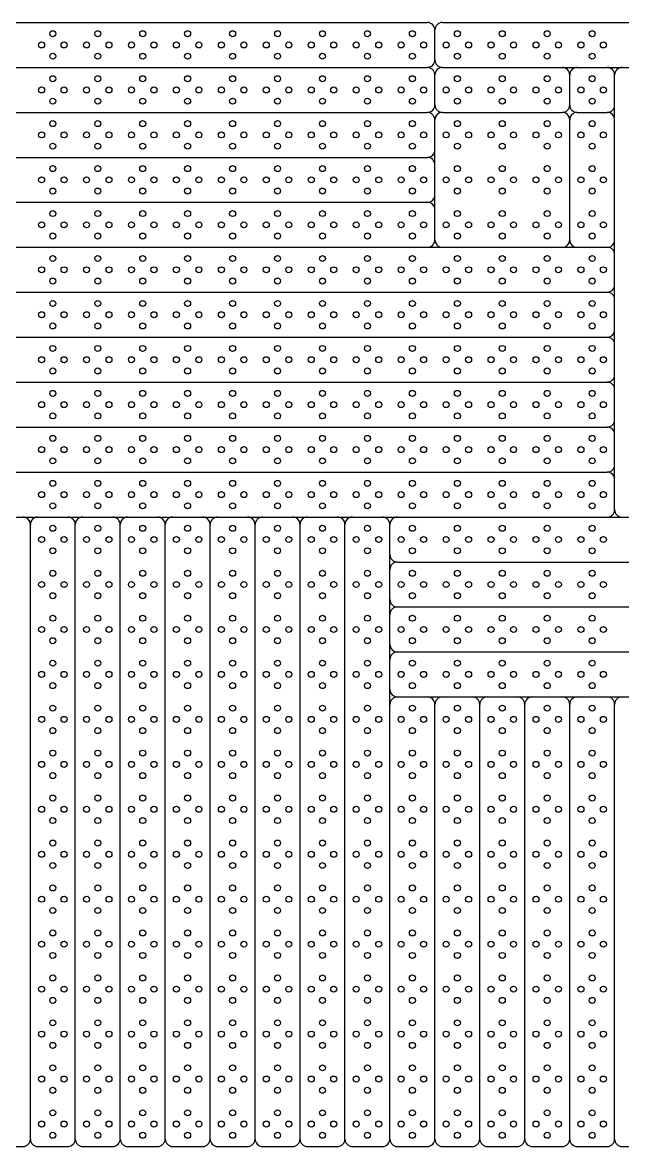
# Model space of a CAD drawing. Header units: millimetres. Extents: x 0 to 12750, y 0 to 750.
# Drawn here: x 9745 to 10145, y 0 to 750 of the extents above; entities that cross this region are included whole.
import ezdxf

# ---------------------------------------------------------------- set-up
doc = ezdxf.new("R2010")
doc.units = ezdxf.units.MM

msp = doc.modelspace()

# ---------------------------------------------------------------- linework, layer by layer
at = {"color": 7}
for p, q in [((9605, 750), (10015, 750)), ((10025, 750), (10315, 750)), ((10020, 725), (10020, 745)), ((9605, 720), (10015, 720)), ((10025, 720), (10105, 720)), ((10105, 720), (10115, 720)), ((10115, 720), (10135, 720)), ((10135, 720), (10145, 720)), ((10145, 720), (10165, 720)), ((10020, 695), (10020, 715)), ((10110, 695), (10110, 715)), ((10140, 695), (10140, 715)), ((9605, 690), (10015, 690)), ((10025, 690), (10105, 690)), ((10115, 690), (10135, 690)), ((10140, 685), (10140, 695)), ((10020, 665), (10020, 685)), ((10110, 605), (10110, 685)), ((10140, 605), (10140, 685)), ((9605, 660), (10015, 660)), ((10020, 655), (10020, 665)), ((10020, 635), (10020, 655)), ((9605, 630), (10015, 630)), ((10020, 625), (10020, 635)), ((10020, 605), (10020, 625)), ((9725, 600), (10015, 600)), ((10015, 600), (10025, 600)), ((10025, 600), (10105, 600)), ((10105, 600), (10115, 600)), ((10115, 600), (10135, 600)), ((10140, 595), (10140, 605)), ((10140, 575), (10140, 595)), ((9725, 570), (10135, 570)), ((10140, 565), (10140, 575)), ((10140, 545), (10140, 565)), ((9725, 540), (10135, 540)), ((10140, 535), (10140, 545)), ((10140, 515), (10140, 535)), ((9725, 510), (10135, 510)), ((10140, 505), (10140, 515)), ((10140, 485), (10140, 505)), ((9725, 480), (10135, 480)), ((10140, 475), (10140, 485)), ((10140, 455), (10140, 475)), ((9725, 450), (10135, 450)), ((10140, 445), (10140, 455)), ((10140, 425), (10140, 445)), ((9725, 420), (9745, 420)), ((9745, 420), (9755, 420)), ((9755, 420), (9775, 420)), ((9775, 420), (9785, 420)), ((9785, 420), (9805, 420)), ((9805, 420), (9815, 420)), ((9815, 420), (9835, 420)), ((9835, 420), (9845, 420)), ((9845, 420), (9865, 420)), ((9865, 420), (9875, 420)), ((9875, 420), (9895, 420)), ((9895, 420), (9905, 420)), ((9905, 420), (9925, 420)), ((9925, 420), (9935, 420)), ((9935, 420), (9955, 420)), ((9955, 420), (9965, 420)), ((9965, 420), (9985, 420)), ((9985, 420), (9995, 420)), ((9995, 420), (10135, 420)), ((10135, 420), (10145, 420)), ((10145, 420), (10165, 420)), ((9750, 5), (9750, 415)), ((9780, 5), (9780, 415)), ((9810, 5), (9810, 415)), ((9840, 5), (9840, 415)), ((9870, 5), (9870, 415)), ((9900, 5), (9900, 415)), ((9930, 5), (9930, 415)), ((9960, 5), (9960, 415)), ((9990, 395), (9990, 415)), ((9990, 385), (9990, 395)), ((9995, 390), (10285, 390)), ((9990, 365), (9990, 385)), ((9990, 355), (9990, 365)), ((9995, 360), (10285, 360)), ((9990, 335), (9990, 355)), ((9990, 325), (9990, 335)), ((9995, 330), (10285, 330)), ((9990, 305), (9990, 325)), ((9990, 295), (9990, 305)), ((9995, 300), (10015, 300)), ((10015, 300), (10025, 300)), ((10025, 300), (10045, 300)), ((10045, 300), (10055, 300)), ((10055, 300), (10075, 300)), ((10075, 300), (10085, 300)), ((10085, 300), (10105, 300)), ((10105, 300), (10115, 300)), ((10115, 300), (10135, 300)), ((10135, 300), (10145, 300)), ((10145, 300), (10165, 300)), ((9990, 5), (9990, 295)), ((10020, 5), (10020, 295)), ((10050, 5), (10050, 295)), ((10080, 5), (10080, 295)), ((10110, 5), (10110, 295)), ((10140, 5), (10140, 295)), ((9725, 0), (9745, 0)), ((9755, 0), (9775, 0)), ((9785, 0), (9805, 0)), ((9815, 0), (9835, 0)), ((9845, 0), (9865, 0)), ((9875, 0), (9895, 0)), ((9905, 0), (9925, 0)), ((9935, 0), (9955, 0)), ((9965, 0), (9985, 0)), ((9995, 0), (10015, 0)), ((10025, 0), (10045, 0)), ((10055, 0), (10075, 0)), ((10085, 0), (10105, 0)), ((10115, 0), (10135, 0)), ((10145, 0), (10165, 0))]:
    msp.add_line(p, q, dxfattribs=at)
at = {"color": 1}
for centre in [(9765, 742.5), (9795, 742.5), (9825, 742.5), (9855, 742.5), (9885, 742.5), (9915, 742.5), (9945, 742.5), (9975, 742.5), (10005, 742.5), (10035, 742.5), (10065, 742.5), (10095, 742.5), (10125, 742.5), (9757.5, 735), (9772.5, 735), (9787.5, 735), (9802.5, 735), (9817.5, 735), (9832.5, 735), (9847.5, 735), (9862.5, 735), (9877.5, 735), (9892.5, 735), (9907.5, 735), (9922.5, 735), (9937.5, 735), (9952.5, 735), (9967.5, 735), (9982.5, 735), (9997.5, 735), (10012.5, 735), (10027.5, 735), (10042.5, 735), (10057.5, 735), (10072.5, 735), (10087.5, 735), (10102.5, 735), (10117.5, 735), (10132.5, 735), (9765, 727.5), (9795, 727.5), (9825, 727.5), (9855, 727.5), (9885, 727.5), (9915, 727.5), (9945, 727.5), (9975, 727.5), (10005, 727.5), (10035, 727.5), (10065, 727.5), (10095, 727.5), (10125, 727.5), (9765, 712.5), (9795, 712.5), (9825, 712.5), (9855, 712.5), (9885, 712.5), (9915, 712.5), (9945, 712.5), (9975, 712.5), (10005, 712.5), (10035, 712.5), (10065, 712.5), (10095, 712.5), (10125, 712.5), (9757.5, 705), (9772.5, 705), (9787.5, 705), (9802.5, 705), (9817.5, 705), (9832.5, 705), (9847.5, 705), (9862.5, 705), (9877.5, 705), (9892.5, 705), (9907.5, 705), (9922.5, 705), (9937.5, 705), (9952.5, 705), (9967.5, 705), (9982.5, 705), (9997.5, 705), (10012.5, 705), (10027.5, 705), (10042.5, 705), (10057.5, 705), (10072.5, 705), (10087.5, 705), (10102.5, 705), (10117.5, 705), (10132.5, 705), (9765, 697.5), (9795, 697.5), (9825, 697.5), (9855, 697.5), (9885, 697.5), (9915, 697.5), (9945, 697.5), (9975, 697.5), (10005, 697.5), (10035, 697.5), (10065, 697.5), (10095, 697.5), (10125, 697.5), (9765, 682.5), (9795, 682.5), (9825, 682.5), (9855, 682.5), (9885, 682.5), (9915, 682.5), (9945, 682.5), (9975, 682.5), (10005, 682.5), (10035, 682.5), (10065, 682.5), (10095, 682.5), (10125, 682.5), (9757.5, 675), (9772.5, 675), (9787.5, 675), (9802.5, 675), (9817.5, 675), (9832.5, 675), (9847.5, 675), (9862.5, 675), (9877.5, 675), (9892.5, 675), (9907.5, 675), (9922.5, 675), (9937.5, 675), (9952.5, 675), (9967.5, 675), (9982.5, 675), (9997.5, 675), (10012.5, 675), (10027.5, 675), (10042.5, 675), (10057.5, 675), (10072.5, 675), (10087.5, 675), (10102.5, 675), (10117.5, 675), (10132.5, 675), (9765, 667.5), (9795, 667.5), (9825, 667.5), (9855, 667.5), (9885, 667.5), (9915, 667.5), (9945, 667.5), (9975, 667.5), (10005, 667.5), (10035, 667.5), (10065, 667.5), (10095, 667.5), (10125, 667.5), (9765, 652.5), (9795, 652.5), (9825, 652.5), (9855, 652.5), (9885, 652.5), (9915, 652.5), (9945, 652.5), (9975, 652.5), (10005, 652.5), (10035, 652.5), (10065, 652.5), (10095, 652.5), (10125, 652.5), (9757.5, 645), (9772.5, 645), (9787.5, 645), (9802.5, 645), (9817.5, 645), (9832.5, 645), (9847.5, 645), (9862.5, 645), (9877.5, 645), (9892.5, 645), (9907.5, 645), (9922.5, 645), (9937.5, 645), (9952.5, 645), (9967.5, 645), (9982.5, 645), (9997.5, 645), (10012.5, 645), (10027.5, 645), (10042.5, 645), (10057.5, 645), (10072.5, 645), (10087.5, 645), (10102.5, 645), (10117.5, 645), (10132.5, 645), (9765, 637.5), (9795, 637.5), (9825, 637.5), (9855, 637.5), (9885, 637.5), (9915, 637.5), (9945, 637.5), (9975, 637.5), (10005, 637.5), (10035, 637.5), (10065, 637.5), (10095, 637.5), (10125, 637.5), (9765, 622.5), (9795, 622.5), (9825, 622.5), (9855, 622.5), (9885, 622.5), (9915, 622.5), (9945, 622.5), (9975, 622.5), (10005, 622.5), (10035, 622.5), (10065, 622.5), (10095, 622.5), (10125, 622.5), (9757.5, 615), (9772.5, 615), (9787.5, 615), (9802.5, 615), (9817.5, 615), (9832.5, 615), (9847.5, 615), (9862.5, 615), (9877.5, 615), (9892.5, 615), (9907.5, 615), (9922.5, 615), (9937.5, 615), (9952.5, 615), (9967.5, 615), (9982.5, 615), (9997.5, 615), (10012.5, 615), (10027.5, 615), (10042.5, 615), (10057.5, 615), (10072.5, 615), (10087.5, 615), (10102.5, 615), (10117.5, 615), (10132.5, 615), (9765, 607.5), (9795, 607.5), (9825, 607.5), (9855, 607.5), (9885, 607.5), (9915, 607.5), (9945, 607.5), (9975, 607.5), (10005, 607.5), (10035, 607.5), (10065, 607.5), (10095, 607.5), (10125, 607.5), (9765, 592.5), (9795, 592.5), (9825, 592.5), (9855, 592.5), (9885, 592.5), (9915, 592.5), (9945, 592.5), (9975, 592.5), (10005, 592.5), (10035, 592.5), (10065, 592.5), (10095, 592.5), (10125, 592.5), (9757.5, 585), (9772.5, 585), (9787.5, 585), (9802.5, 585), (9817.5, 585), (9832.5, 585), (9847.5, 585), (9862.5, 585), (9877.5, 585), (9892.5, 585), (9907.5, 585), (9922.5, 585), (9937.5, 585), (9952.5, 585), (9967.5, 585), (9982.5, 585), (9997.5, 585), (10012.5, 585), (10027.5, 585), (10042.5, 585), (10057.5, 585), (10072.5, 585), (10087.5, 585), (10102.5, 585), (10117.5, 585), (10132.5, 585), (9765, 577.5), (9795, 577.5), (9825, 577.5), (9855, 577.5), (9885, 577.5), (9915, 577.5), (9945, 577.5), (9975, 577.5), (10005, 577.5), (10035, 577.5), (10065, 577.5), (10095, 577.5), (10125, 577.5), (9765, 562.5), (9795, 562.5), (9825, 562.5), (9855, 562.5), (9885, 562.5), (9915, 562.5), (9945, 562.5), (9975, 562.5), (10005, 562.5), (10035, 562.5), (10065, 562.5), (10095, 562.5), (10125, 562.5), (9757.5, 555), (9772.5, 555), (9787.5, 555), (9802.5, 555), (9817.5, 555), (9832.5, 555), (9847.5, 555), (9862.5, 555), (9877.5, 555), (9892.5, 555), (9907.5, 555), (9922.5, 555), (9937.5, 555), (9952.5, 555), (9967.5, 555), (9982.5, 555), (9997.5, 555), (10012.5, 555), (10027.5, 555), (10042.5, 555), (10057.5, 555), (10072.5, 555), (10087.5, 555), (10102.5, 555), (10117.5, 555), (10132.5, 555), (9765, 547.5), (9795, 547.5), (9825, 547.5), (9855, 547.5), (9885, 547.5), (9915, 547.5), (9945, 547.5), (9975, 547.5), (10005, 547.5), (10035, 547.5), (10065, 547.5), (10095, 547.5), (10125, 547.5), (9765, 532.5), (9795, 532.5), (9825, 532.5), (9855, 532.5), (9885, 532.5), (9915, 532.5), (9945, 532.5), (9975, 532.5), (10005, 532.5), (10035, 532.5), (10065, 532.5), (10095, 532.5), (10125, 532.5), (9757.5, 525), (9772.5, 525), (9787.5, 525), (9802.5, 525), (9817.5, 525), (9832.5, 525), (9847.5, 525), (9862.5, 525), (9877.5, 525), (9892.5, 525), (9907.5, 525), (9922.5, 525), (9937.5, 525), (9952.5, 525), (9967.5, 525), (9982.5, 525), (9997.5, 525), (10012.5, 525), (10027.5, 525), (10042.5, 525), (10057.5, 525), (10072.5, 525), (10087.5, 525), (10102.5, 525), (10117.5, 525), (10132.5, 525), (9765, 517.5), (9795, 517.5), (9825, 517.5), (9855, 517.5), (9885, 517.5), (9915, 517.5), (9945, 517.5), (9975, 517.5), (10005, 517.5), (10035, 517.5), (10065, 517.5), (10095, 517.5), (10125, 517.5), (9765, 502.5), (9795, 502.5), (9825, 502.5), (9855, 502.5), (9885, 502.5), (9915, 502.5), (9945, 502.5), (9975, 502.5), (10005, 502.5), (10035, 502.5), (10065, 502.5), (10095, 502.5), (10125, 502.5), (9757.5, 495), (9772.5, 495), (9787.5, 495), (9802.5, 495), (9817.5, 495), (9832.5, 495), (9847.5, 495), (9862.5, 495), (9877.5, 495), (9892.5, 495), (9907.5, 495), (9922.5, 495), (9937.5, 495), (9952.5, 495), (9967.5, 495), (9982.5, 495), (9997.5, 495), (10012.5, 495), (10027.5, 495), (10042.5, 495), (10057.5, 495), (10072.5, 495), (10087.5, 495), (10102.5, 495), (10117.5, 495), (10132.5, 495), (9765, 487.5), (9795, 487.5), (9825, 487.5), (9855, 487.5), (9885, 487.5), (9915, 487.5), (9945, 487.5), (9975, 487.5), (10005, 487.5), (10035, 487.5), (10065, 487.5), (10095, 487.5), (10125, 487.5), (9765, 472.5), (9795, 472.5), (9825, 472.5), (9855, 472.5), (9885, 472.5), (9915, 472.5), (9945, 472.5), (9975, 472.5), (10005, 472.5), (10035, 472.5), (10065, 472.5), (10095, 472.5), (10125, 472.5), (9757.5, 465), (9772.5, 465), (9787.5, 465), (9802.5, 465), (9817.5, 465), (9832.5, 465), (9847.5, 465), (9862.5, 465), (9877.5, 465), (9892.5, 465), (9907.5, 465), (9922.5, 465), (9937.5, 465), (9952.5, 465), (9967.5, 465), (9982.5, 465), (9997.5, 465), (10012.5, 465), (10027.5, 465), (10042.5, 465), (10057.5, 465), (10072.5, 465), (10087.5, 465), (10102.5, 465), (10117.5, 465), (10132.5, 465), (9765, 457.5), (9795, 457.5), (9825, 457.5), (9855, 457.5), (9885, 457.5), (9915, 457.5), (9945, 457.5), (9975, 457.5), (10005, 457.5), (10035, 457.5), (10065, 457.5), (10095, 457.5), (10125, 457.5), (9765, 442.5), (9795, 442.5), (9825, 442.5), (9855, 442.5), (9885, 442.5), (9915, 442.5), (9945, 442.5), (9975, 442.5), (10005, 442.5), (10035, 442.5), (10065, 442.5), (10095, 442.5), (10125, 442.5), (9757.5, 435), (9772.5, 435), (9787.5, 435), (9802.5, 435), (9817.5, 435), (9832.5, 435), (9847.5, 435), (9862.5, 435), (9877.5, 435), (9892.5, 435), (9907.5, 435), (9922.5, 435), (9937.5, 435), (9952.5, 435), (9967.5, 435), (9982.5, 435), (9997.5, 435), (10012.5, 435), (10027.5, 435), (10042.5, 435), (10057.5, 435), (10072.5, 435), (10087.5, 435), (10102.5, 435), (10117.5, 435), (10132.5, 435), (9765, 427.5), (9795, 427.5), (9825, 427.5), (9855, 427.5), (9885, 427.5), (9915, 427.5), (9945, 427.5), (9975, 427.5), (10005, 427.5), (10035, 427.5), (10065, 427.5), (10095, 427.5), (10125, 427.5), (9765, 412.5), (9795, 412.5), (9825, 412.5), (9855, 412.5), (9885, 412.5), (9915, 412.5), (9945, 412.5), (9975, 412.5), (10005, 412.5), (10035, 412.5), (10065, 412.5), (10095, 412.5), (10125, 412.5), (9757.5, 405), (9772.5, 405), (9787.5, 405), (9802.5, 405), (9817.5, 405), (9832.5, 405), (9847.5, 405), (9862.5, 405), (9877.5, 405), (9892.5, 405), (9907.5, 405), (9922.5, 405), (9937.5, 405), (9952.5, 405), (9967.5, 405), (9982.5, 405), (9997.5, 405), (10012.5, 405), (10027.5, 405), (10042.5, 405), (10057.5, 405), (10072.5, 405), (10087.5, 405), (10102.5, 405), (10117.5, 405), (10132.5, 405), (9765, 397.5), (9795, 397.5), (9825, 397.5), (9855, 397.5), (9885, 397.5), (9915, 397.5), (9945, 397.5), (9975, 397.5), (10005, 397.5), (10035, 397.5), (10065, 397.5), (10095, 397.5), (10125, 397.5), (9765, 382.5), (9795, 382.5), (9825, 382.5), (9855, 382.5), (9885, 382.5), (9915, 382.5), (9945, 382.5), (9975, 382.5), (10005, 382.5), (10035, 382.5), (10065, 382.5), (10095, 382.5), (10125, 382.5), (9757.5, 375), (9772.5, 375), (9787.5, 375), (9802.5, 375), (9817.5, 375), (9832.5, 375), (9847.5, 375), (9862.5, 375), (9877.5, 375), (9892.5, 375), (9907.5, 375), (9922.5, 375), (9937.5, 375), (9952.5, 375), (9967.5, 375), (9982.5, 375), (9997.5, 375), (10012.5, 375), (10027.5, 375), (10042.5, 375), (10057.5, 375), (10072.5, 375), (10087.5, 375), (10102.5, 375), (10117.5, 375), (10132.5, 375), (9765, 367.5), (9795, 367.5), (9825, 367.5), (9855, 367.5), (9885, 367.5), (9915, 367.5), (9945, 367.5), (9975, 367.5), (10005, 367.5), (10035, 367.5), (10065, 367.5), (10095, 367.5), (10125, 367.5), (9765, 352.5), (9795, 352.5), (9825, 352.5), (9855, 352.5), (9885, 352.5), (9915, 352.5), (9945, 352.5), (9975, 352.5), (10005, 352.5), (10035, 352.5), (10065, 352.5), (10095, 352.5), (10125, 352.5), (9757.5, 345), (9772.5, 345), (9787.5, 345), (9802.5, 345), (9817.5, 345), (9832.5, 345), (9847.5, 345), (9862.5, 345), (9877.5, 345), (9892.5, 345), (9907.5, 345), (9922.5, 345), (9937.5, 345), (9952.5, 345), (9967.5, 345), (9982.5, 345), (9997.5, 345), (10012.5, 345), (10027.5, 345), (10042.5, 345), (10057.5, 345), (10072.5, 345), (10087.5, 345), (10102.5, 345), (10117.5, 345), (10132.5, 345), (9765, 337.5), (9795, 337.5), (9825, 337.5), (9855, 337.5), (9885, 337.5), (9915, 337.5), (9945, 337.5), (9975, 337.5), (10005, 337.5), (10035, 337.5), (10065, 337.5), (10095, 337.5), (10125, 337.5), (9765, 322.5), (9795, 322.5), (9825, 322.5), (9855, 322.5), (9885, 322.5), (9915, 322.5), (9945, 322.5), (9975, 322.5), (10005, 322.5), (10035, 322.5), (10065, 322.5), (10095, 322.5), (10125, 322.5), (9757.5, 315), (9772.5, 315), (9787.5, 315), (9802.5, 315), (9817.5, 315), (9832.5, 315), (9847.5, 315), (9862.5, 315), (9877.5, 315), (9892.5, 315), (9907.5, 315), (9922.5, 315), (9937.5, 315), (9952.5, 315), (9967.5, 315), (9982.5, 315), (9997.5, 315), (10012.5, 315), (10027.5, 315), (10042.5, 315), (10057.5, 315), (10072.5, 315), (10087.5, 315), (10102.5, 315), (10117.5, 315), (10132.5, 315), (9765, 307.5), (9795, 307.5), (9825, 307.5), (9855, 307.5), (9885, 307.5), (9915, 307.5), (9945, 307.5), (9975, 307.5), (10005, 307.5), (10035, 307.5), (10065, 307.5), (10095, 307.5), (10125, 307.5), (9765, 292.5), (9795, 292.5), (9825, 292.5), (9855, 292.5), (9885, 292.5), (9915, 292.5), (9945, 292.5), (9975, 292.5), (10005, 292.5), (10035, 292.5), (10065, 292.5), (10095, 292.5), (10125, 292.5), (9757.5, 285), (9772.5, 285), (9787.5, 285), (9802.5, 285), (9817.5, 285), (9832.5, 285), (9847.5, 285), (9862.5, 285), (9877.5, 285), (9892.5, 285), (9907.5, 285), (9922.5, 285), (9937.5, 285), (9952.5, 285), (9967.5, 285), (9982.5, 285), (9997.5, 285), (10012.5, 285), (10027.5, 285), (10042.5, 285), (10057.5, 285), (10072.5, 285), (10087.5, 285), (10102.5, 285), (10117.5, 285), (10132.5, 285), (9765, 277.5), (9795, 277.5), (9825, 277.5), (9855, 277.5), (9885, 277.5), (9915, 277.5), (9945, 277.5), (9975, 277.5), (10005, 277.5), (10035, 277.5), (10065, 277.5), (10095, 277.5), (10125, 277.5), (9765, 262.5), (9795, 262.5), (9825, 262.5), (9855, 262.5), (9885, 262.5), (9915, 262.5), (9945, 262.5), (9975, 262.5), (10005, 262.5), (10035, 262.5), (10065, 262.5), (10095, 262.5), (10125, 262.5), (9757.5, 255), (9772.5, 255), (9787.5, 255), (9802.5, 255), (9817.5, 255), (9832.5, 255), (9847.5, 255), (9862.5, 255), (9877.5, 255), (9892.5, 255), (9907.5, 255), (9922.5, 255), (9937.5, 255), (9952.5, 255), (9967.5, 255), (9982.5, 255), (9997.5, 255), (10012.5, 255), (10027.5, 255), (10042.5, 255), (10057.5, 255), (10072.5, 255), (10087.5, 255), (10102.5, 255), (10117.5, 255), (10132.5, 255), (9765, 247.5), (9795, 247.5), (9825, 247.5), (9855, 247.5), (9885, 247.5), (9915, 247.5), (9945, 247.5), (9975, 247.5), (10005, 247.5), (10035, 247.5), (10065, 247.5), (10095, 247.5), (10125, 247.5), (9765, 232.5), (9795, 232.5), (9825, 232.5), (9855, 232.5), (9885, 232.5), (9915, 232.5), (9945, 232.5), (9975, 232.5), (10005, 232.5), (10035, 232.5), (10065, 232.5), (10095, 232.5), (10125, 232.5), (9757.5, 225), (9772.5, 225), (9787.5, 225), (9802.5, 225), (9817.5, 225), (9832.5, 225), (9847.5, 225), (9862.5, 225), (9877.5, 225), (9892.5, 225), (9907.5, 225), (9922.5, 225), (9937.5, 225), (9952.5, 225), (9967.5, 225), (9982.5, 225), (9997.5, 225), (10012.5, 225), (10027.5, 225), (10042.5, 225), (10057.5, 225), (10072.5, 225), (10087.5, 225), (10102.5, 225), (10117.5, 225), (10132.5, 225), (9765, 217.5), (9795, 217.5), (9825, 217.5), (9855, 217.5), (9885, 217.5), (9915, 217.5), (9945, 217.5), (9975, 217.5), (10005, 217.5), (10035, 217.5), (10065, 217.5), (10095, 217.5), (10125, 217.5), (9765, 202.5), (9795, 202.5), (9825, 202.5), (9855, 202.5), (9885, 202.5), (9915, 202.5), (9945, 202.5), (9975, 202.5), (10005, 202.5), (10035, 202.5), (10065, 202.5), (10095, 202.5), (10125, 202.5), (9757.5, 195), (9772.5, 195), (9787.5, 195), (9802.5, 195), (9817.5, 195), (9832.5, 195), (9847.5, 195), (9862.5, 195), (9877.5, 195), (9892.5, 195), (9907.5, 195), (9922.5, 195), (9937.5, 195), (9952.5, 195), (9967.5, 195), (9982.5, 195), (9997.5, 195), (10012.5, 195), (10027.5, 195), (10042.5, 195), (10057.5, 195), (10072.5, 195), (10087.5, 195), (10102.5, 195), (10117.5, 195), (10132.5, 195), (9765, 187.5), (9795, 187.5), (9825, 187.5), (9855, 187.5), (9885, 187.5), (9915, 187.5), (9945, 187.5), (9975, 187.5), (10005, 187.5), (10035, 187.5), (10065, 187.5), (10095, 187.5), (10125, 187.5), (9765, 172.5), (9795, 172.5), (9825, 172.5), (9855, 172.5), (9885, 172.5), (9915, 172.5), (9945, 172.5), (9975, 172.5), (10005, 172.5), (10035, 172.5), (10065, 172.5), (10095, 172.5), (10125, 172.5), (9757.5, 165), (9772.5, 165), (9787.5, 165), (9802.5, 165), (9817.5, 165), (9832.5, 165), (9847.5, 165), (9862.5, 165), (9877.5, 165), (9892.5, 165), (9907.5, 165), (9922.5, 165), (9937.5, 165), (9952.5, 165), (9967.5, 165), (9982.5, 165), (9997.5, 165), (10012.5, 165), (10027.5, 165), (10042.5, 165), (10057.5, 165), (10072.5, 165), (10087.5, 165), (10102.5, 165), (10117.5, 165), (10132.5, 165), (9765, 157.5), (9795, 157.5), (9825, 157.5), (9855, 157.5), (9885, 157.5), (9915, 157.5), (9945, 157.5), (9975, 157.5), (10005, 157.5), (10035, 157.5), (10065, 157.5), (10095, 157.5), (10125, 157.5), (9765, 142.5), (9795, 142.5), (9825, 142.5), (9855, 142.5), (9885, 142.5), (9915, 142.5), (9945, 142.5), (9975, 142.5), (10005, 142.5), (10035, 142.5), (10065, 142.5), (10095, 142.5), (10125, 142.5), (9757.5, 135), (9772.5, 135), (9787.5, 135), (9802.5, 135), (9817.5, 135), (9832.5, 135), (9847.5, 135), (9862.5, 135), (9877.5, 135), (9892.5, 135), (9907.5, 135), (9922.5, 135), (9937.5, 135), (9952.5, 135), (9967.5, 135), (9982.5, 135), (9997.5, 135), (10012.5, 135), (10027.5, 135), (10042.5, 135), (10057.5, 135), (10072.5, 135), (10087.5, 135), (10102.5, 135), (10117.5, 135), (10132.5, 135), (9765, 127.5), (9795, 127.5), (9825, 127.5), (9855, 127.5), (9885, 127.5), (9915, 127.5), (9945, 127.5), (9975, 127.5), (10005, 127.5), (10035, 127.5), (10065, 127.5), (10095, 127.5), (10125, 127.5), (9765, 112.5), (9795, 112.5), (9825, 112.5), (9855, 112.5), (9885, 112.5), (9915, 112.5), (9945, 112.5), (9975, 112.5), (10005, 112.5), (10035, 112.5), (10065, 112.5), (10095, 112.5), (10125, 112.5), (9757.5, 105), (9772.5, 105), (9787.5, 105), (9802.5, 105), (9817.5, 105), (9832.5, 105), (9847.5, 105), (9862.5, 105), (9877.5, 105), (9892.5, 105), (9907.5, 105), (9922.5, 105), (9937.5, 105), (9952.5, 105), (9967.5, 105), (9982.5, 105), (9997.5, 105), (10012.5, 105), (10027.5, 105), (10042.5, 105), (10057.5, 105), (10072.5, 105), (10087.5, 105), (10102.5, 105), (10117.5, 105), (10132.5, 105), (9765, 97.5), (9795, 97.5), (9825, 97.5), (9855, 97.5), (9885, 97.5), (9915, 97.5), (9945, 97.5), (9975, 97.5), (10005, 97.5), (10035, 97.5), (10065, 97.5), (10095, 97.5), (10125, 97.5), (9765, 82.5), (9795, 82.5), (9825, 82.5), (9855, 82.5), (9885, 82.5), (9915, 82.5), (9945, 82.5), (9975, 82.5), (10005, 82.5), (10035, 82.5), (10065, 82.5), (10095, 82.5), (10125, 82.5), (9757.5, 75), (9772.5, 75), (9787.5, 75), (9802.5, 75), (9817.5, 75), (9832.5, 75), (9847.5, 75), (9862.5, 75), (9877.5, 75), (9892.5, 75), (9907.5, 75), (9922.5, 75), (9937.5, 75), (9952.5, 75), (9967.5, 75), (9982.5, 75), (9997.5, 75), (10012.5, 75), (10027.5, 75), (10042.5, 75), (10057.5, 75), (10072.5, 75), (10087.5, 75), (10102.5, 75), (10117.5, 75), (10132.5, 75), (9765, 67.5), (9795, 67.5), (9825, 67.5), (9855, 67.5), (9885, 67.5), (9915, 67.5), (9945, 67.5), (9975, 67.5), (10005, 67.5), (10035, 67.5), (10065, 67.5), (10095, 67.5), (10125, 67.5), (9765, 52.5), (9795, 52.5), (9825, 52.5), (9855, 52.5), (9885, 52.5), (9915, 52.5), (9945, 52.5), (9975, 52.5), (10005, 52.5), (10035, 52.5), (10065, 52.5), (10095, 52.5), (10125, 52.5), (9757.5, 45), (9772.5, 45), (9787.5, 45), (9802.5, 45), (9817.5, 45), (9832.5, 45), (9847.5, 45), (9862.5, 45), (9877.5, 45), (9892.5, 45), (9907.5, 45), (9922.5, 45), (9937.5, 45), (9952.5, 45), (9967.5, 45), (9982.5, 45), (9997.5, 45), (10012.5, 45), (10027.5, 45), (10042.5, 45), (10057.5, 45), (10072.5, 45), (10087.5, 45), (10102.5, 45), (10117.5, 45), (10132.5, 45), (9765, 37.5), (9795, 37.5), (9825, 37.5), (9855, 37.5), (9885, 37.5), (9915, 37.5), (9945, 37.5), (9975, 37.5), (10005, 37.5), (10035, 37.5), (10065, 37.5), (10095, 37.5), (10125, 37.5), (9765, 22.5), (9795, 22.5), (9825, 22.5), (9855, 22.5), (9885, 22.5), (9915, 22.5), (9945, 22.5), (9975, 22.5), (10005, 22.5), (10035, 22.5), (10065, 22.5), (10095, 22.5), (10125, 22.5), (9757.5, 15), (9772.5, 15), (9787.5, 15), (9802.5, 15), (9817.5, 15), (9832.5, 15), (9847.5, 15), (9862.5, 15), (9877.5, 15), (9892.5, 15), (9907.5, 15), (9922.5, 15), (9937.5, 15), (9952.5, 15), (9967.5, 15), (9982.5, 15), (9997.5, 15), (10012.5, 15), (10027.5, 15), (10042.5, 15), (10057.5, 15), (10072.5, 15), (10087.5, 15), (10102.5, 15), (10117.5, 15), (10132.5, 15), (9765, 7.5), (9795, 7.5), (9825, 7.5), (9855, 7.5), (9885, 7.5), (9915, 7.5), (9945, 7.5), (9975, 7.5), (10005, 7.5), (10035, 7.5), (10065, 7.5), (10095, 7.5), (10125, 7.5)]:
    msp.add_circle(centre, 2, dxfattribs=at)
at = {"color": 7}
for centre, start, end in [((10015, 745), 0, 90), ((10025, 745), 90, 180), ((10015, 725), -90, 0), ((10015, 715), 0, 90), ((10025, 725), -180, -90), ((10025, 715), 90, 180), ((10105, 715), 0, 90), ((10115, 715), 90, 180), ((10135, 715), 0, 90), ((10145, 715), 90, 180), ((10015, 695), -90, 0), ((10015, 685), 0, 90), ((10025, 695), -180, -90), ((10025, 685), 90, 180), ((10105, 695), -90, 0), ((10105, 685), 0, 90), ((10115, 695), 180, 270), ((10115, 685), 90, 180), ((10135, 695), -90, 0), ((10135, 685), 0, 90), ((10015, 665), -90, 0), ((10015, 655), 0, 90), ((10015, 635), -90, 0), ((10015, 625), 0, 90), ((10015, 605), -90, 0), ((10025, 605), 180, 270), ((10105, 605), -90, 0), ((10115, 605), 180, 270), ((10135, 605), -90, 0), ((10135, 595), 0, 90), ((10135, 575), -90, 0), ((10135, 565), 0, 90), ((10135, 545), -90, 0), ((10135, 535), 0, 90), ((10135, 515), -90, 0), ((10135, 505), 0, 90), ((10135, 485), -90, 0), ((10135, 475), 0, 90), ((10135, 455), -90, 0), ((10135, 445), 0, 90), ((9745, 415), 0, 90), ((9755, 415), 90, 180), ((9775, 415), 0, 90), ((9785, 415), 90, 180), ((9805, 415), 0, 90), ((9815, 415), 90, 180), ((9835, 415), 0, 90), ((9845, 415), 90, 180), ((9865, 415), 0, 90), ((9875, 415), 90, 180), ((9895, 415), 0, 90), ((9905, 415), 90, 180), ((9925, 415), 0, 90), ((9935, 415), 90, 180), ((9955, 415), 0, 90), ((9965, 415), 90, 180), ((9985, 415), 0, 90), ((9995, 415), 90, 180), ((10135, 425), -90, 0), ((10145, 425), 180, 270), ((9995, 395), -180, -90), ((9995, 385), 90, 180), ((9995, 365), -180, -90), ((9995, 355), 90, 180), ((9995, 335), -180, -90), ((9995, 325), 90, 180), ((9995, 305), -180, -90), ((9995, 295), 90, 180), ((10015, 295), 0, 90), ((10025, 295), 90, 180), ((10045, 295), 0, 90), ((10055, 295), 90, 180), ((10075, 295), 0, 90), ((10085, 295), 90, 180), ((10105, 295), 0, 90), ((10115, 295), 90, 180), ((10135, 295), 0, 90), ((10145, 295), 90, 180), ((9745, 5), -90, 0), ((9755, 5), 180, 270), ((9775, 5), -90, 0), ((9785, 5), 180, 270), ((9805, 5), -90, 0), ((9815, 5), 180, 270), ((9835, 5), -90, 0), ((9845, 5), 180, 270), ((9865, 5), -90, 0), ((9875, 5), 180, 270), ((9895, 5), -90, 0), ((9905, 5), 180, 270), ((9925, 5), -90, 0), ((9935, 5), 180, 270), ((9955, 5), -90, 0), ((9965, 5), 180, 270), ((9985, 5), -90, 0), ((9995, 5), 180, 270), ((10015, 5), -90, 0), ((10025, 5), 180, 270), ((10045, 5), -90, 0), ((10055, 5), 180, 270), ((10075, 5), -90, 0), ((10085, 5), 180, 270), ((10105, 5), -90, 0), ((10115, 5), 180, 270), ((10135, 5), -90, 0), ((10145, 5), 180, 270)]:
    msp.add_arc(centre, 5, start, end, dxfattribs=at)

doc.saveas('drawing.dxf')
